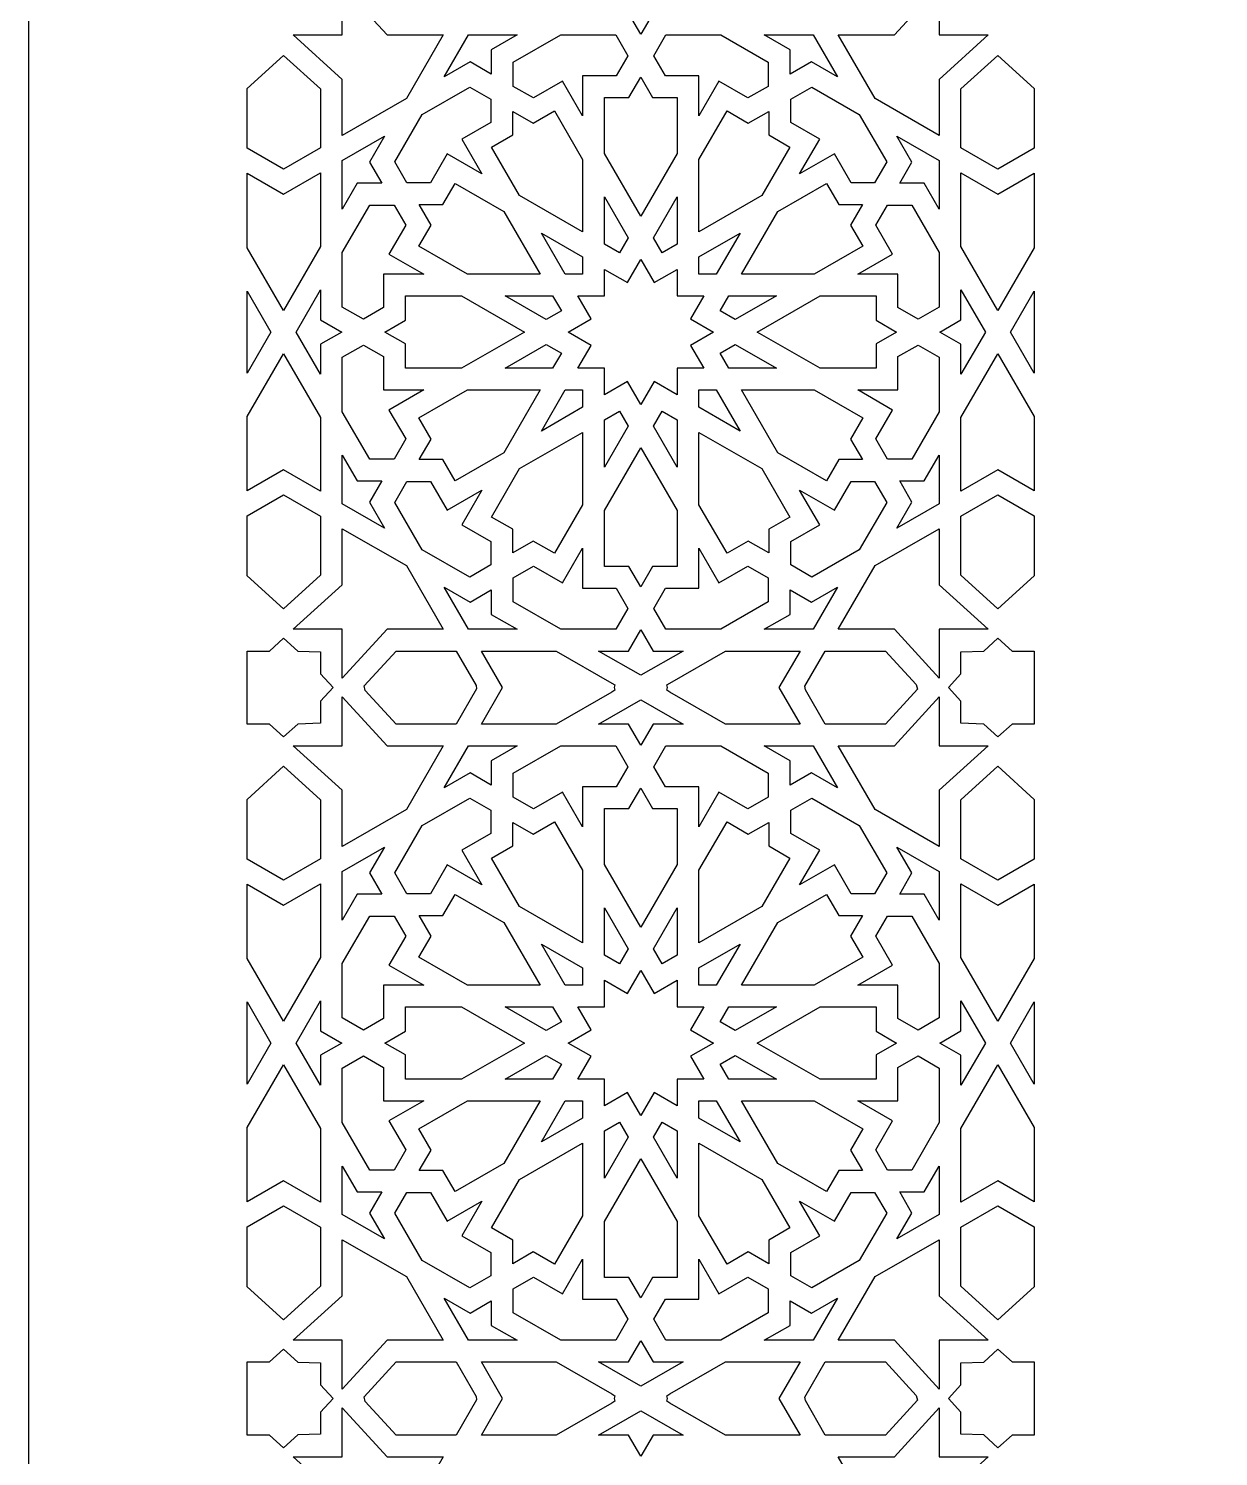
# Model space of a CAD drawing. Extents: x -600 to 600, y -1000 to 1000.
# Drawn here: x -600 to -327.9, y 68.1 to 394.7 of the extents above; entities that cross this region are included whole.
import ezdxf

# ---------------------------------------------------------------- set-up
doc = ezdxf.new("R2010")
doc.units = 0
doc.layers.add('LAYER_1', color=18, linetype='CONTINUOUS')

msp = doc.modelspace()

# ---------------------------------------------------------------- linework, layer by layer
at = {"layer": 'LAYER_1'}
for points in [[(-600, -1000), (600, -1000), (600, 1000), (-600, 1000)], [(-518.02, 393.26), (-505.16, 393.26), (-513.61, 378.68), (-528.25, 370.26), (-528.25, 383.08), (-539.46, 393.26), (-528.25, 393.26), (-528.25, 404.43)], [(-450.34, 398.23), (-457.2, 398.23), (-460, 393.39), (-462.8, 398.23), (-469.66, 398.23), (-460, 403.78)], [(-391.75, 393.26), (-380.54, 393.26), (-391.75, 383.08), (-391.75, 370.26), (-406.39, 378.68), (-414.84, 393.26), (-401.98, 393.26), (-391.75, 404.43)], [(-494.19, 389.85), (-494.19, 384.26), (-499.04, 387.06), (-504.98, 383.64), (-499.41, 393.26), (-488.25, 393.26)], [(-465.74, 393.26), (-462.96, 388.47), (-465.64, 383.86), (-473.29, 383.86), (-473.29, 374.7), (-477.89, 382.63), (-484.52, 378.82), (-489.16, 381.48), (-489.16, 387.01), (-478.29, 393.26)], [(-441.71, 393.26), (-430.84, 387.01), (-430.84, 381.48), (-435.48, 378.82), (-442.11, 382.63), (-446.7, 374.7), (-446.7, 383.86), (-454.36, 383.86), (-457.04, 388.47), (-454.26, 393.26)], [(-415.02, 383.64), (-420.96, 387.06), (-425.81, 384.26), (-425.81, 389.85), (-431.75, 393.26), (-420.59, 393.26)], [(-533.23, 380.89), (-533.23, 367.4), (-541.68, 362.53), (-550, 367.32), (-550, 381.01), (-541.68, 388.57)], [(-370, 381.01), (-370, 367.32), (-378.31, 362.53), (-386.77, 367.4), (-386.77, 380.89), (-378.31, 388.57)], [(-457.29, 378.9), (-451.68, 378.9), (-451.68, 366.11), (-460, 351.76), (-468.32, 366.11), (-468.32, 378.9), (-462.71, 378.9), (-460, 383.56)], [(-494.29, 378.53), (-494.29, 373.2), (-500.92, 369.39), (-496.32, 361.46), (-504.28, 366.04), (-508.11, 359.43), (-513.46, 359.43), (-516.24, 364.22), (-509.97, 375.05), (-499.1, 381.3)], [(-410.03, 375.05), (-403.76, 364.22), (-406.53, 359.43), (-411.89, 359.43), (-415.72, 366.04), (-423.68, 361.46), (-419.08, 369.39), (-425.71, 373.2), (-425.71, 378.53), (-420.9, 381.3)], [(-473.29, 364.78), (-473.29, 348.21), (-487.7, 356.5), (-494.12, 367.57), (-489.26, 370.37), (-489.26, 375.75), (-484.57, 373.06), (-479.71, 375.85)], [(-435.43, 373.06), (-430.74, 375.75), (-430.74, 370.37), (-425.88, 367.57), (-432.3, 356.5), (-446.7, 348.21), (-446.7, 364.78), (-440.28, 375.85)], [(-522.02, 364.17), (-519.22, 359.33), (-524.82, 359.33), (-528.25, 353.41), (-528.25, 364.53), (-518.59, 370.09)], [(-391.75, 364.53), (-391.75, 353.41), (-395.18, 359.33), (-400.78, 359.33), (-397.98, 364.17), (-401.41, 370.09)], [(-533.23, 344.82), (-541.68, 330.24), (-550, 344.58), (-550, 361.59), (-541.68, 356.8), (-533.23, 361.67)], [(-491.34, 352.86), (-483.03, 338.52), (-499.65, 338.52), (-510.77, 344.92), (-507.97, 349.75), (-510.67, 354.42), (-505.27, 354.42), (-502.46, 359.26)], [(-414.73, 354.42), (-409.33, 354.42), (-412.03, 349.75), (-409.23, 344.92), (-420.34, 338.52), (-436.97, 338.52), (-428.66, 352.86), (-417.54, 359.26)], [(-378.31, 356.8), (-370, 361.59), (-370, 344.58), (-378.31, 330.24), (-386.77, 344.83), (-386.77, 361.67)], [(-462.87, 346.8), (-464.86, 343.37), (-468.31, 345.35), (-468.31, 356.19)], [(-451.68, 345.35), (-455.13, 343.37), (-457.12, 346.8), (-451.68, 356.19)], [(-513.75, 349.7), (-517.58, 343.1), (-509.62, 338.52), (-518.81, 338.52), (-518.81, 330.9), (-523.44, 328.23), (-528.25, 331), (-528.25, 343.49), (-521.98, 354.32), (-516.42, 354.32)], [(-398.02, 354.32), (-391.74, 343.49), (-391.74, 331), (-396.56, 328.23), (-401.19, 330.9), (-401.19, 338.52), (-410.38, 338.52), (-402.42, 343.1), (-406.25, 349.7), (-403.58, 354.32)], [(-473.29, 342.48), (-473.29, 338.52), (-477.27, 338.52), (-482.71, 347.9)], [(-442.72, 338.52), (-446.7, 338.52), (-446.7, 342.48), (-437.28, 347.9)], [(-456.95, 336.59), (-451.68, 339.62), (-451.68, 333.56), (-445.6, 333.56), (-448.64, 328.31), (-443.37, 325.28), (-448.64, 322.24), (-445.6, 316.99), (-451.68, 316.99), (-451.68, 310.93), (-456.95, 313.96), (-460, 308.71), (-463.04, 313.96), (-468.31, 310.93), (-468.31, 316.99), (-474.4, 316.99), (-471.35, 322.24), (-476.62, 325.28), (-471.35, 328.31), (-474.4, 333.56), (-468.31, 333.56), (-468.31, 339.62), (-463.04, 336.59), (-460, 341.84)], [(-544.56, 325.28), (-550, 315.89), (-550, 325.28), (-550, 334.66)], [(-533.23, 328.07), (-528.38, 325.28), (-533.23, 322.48), (-533.23, 315.64), (-538.81, 325.28), (-533.23, 334.91)], [(-486.59, 325.28), (-500.99, 316.99), (-513.83, 316.99), (-513.83, 322.58), (-518.51, 325.28), (-513.83, 327.97), (-513.83, 333.56), (-500.99, 333.56)], [(-480.15, 333.56), (-478.16, 330.13), (-481.6, 328.14), (-491.02, 333.56)], [(-438.39, 328.14), (-441.84, 330.13), (-439.85, 333.56), (-428.97, 333.56)], [(-406.17, 327.97), (-401.49, 325.28), (-406.17, 322.58), (-406.17, 316.99), (-419.01, 316.99), (-433.41, 325.28), (-419.01, 333.56), (-406.17, 333.56)], [(-381.19, 325.28), (-386.77, 315.64), (-386.77, 322.48), (-391.62, 325.28), (-386.77, 328.07), (-386.77, 334.91)], [(-370, 325.28), (-370, 315.89), (-375.44, 325.28), (-370, 334.66)], [(-533.23, 305.73), (-533.23, 288.88), (-541.68, 293.75), (-550, 288.96), (-550, 305.97), (-541.68, 320.31)], [(-518.81, 319.66), (-518.81, 312.03), (-509.62, 312.03), (-517.58, 307.45), (-513.75, 300.85), (-516.42, 296.23), (-521.98, 296.23), (-528.25, 307.06), (-528.25, 319.56), (-523.44, 322.32)], [(-478.16, 320.43), (-480.15, 316.99), (-491.02, 316.99), (-481.6, 322.41)], [(-428.97, 316.99), (-439.85, 316.99), (-441.84, 320.43), (-438.39, 322.41)], [(-391.74, 319.56), (-391.74, 307.06), (-398.02, 296.23), (-403.58, 296.23), (-406.25, 300.85), (-402.42, 307.45), (-410.38, 312.03), (-401.19, 312.03), (-401.19, 319.66), (-396.56, 322.32)], [(-370, 305.97), (-370, 288.96), (-378.31, 293.75), (-386.77, 288.88), (-386.77, 305.73), (-378.31, 320.31)], [(-491.34, 297.69), (-502.46, 291.29), (-505.27, 296.13), (-510.67, 296.13), (-507.97, 300.8), (-510.77, 305.63), (-499.65, 312.03), (-483.03, 312.03)], [(-473.29, 308.07), (-482.71, 302.65), (-477.27, 312.03), (-473.29, 312.03)], [(-437.28, 302.65), (-446.7, 308.07), (-446.7, 312.03), (-442.72, 312.03)], [(-409.23, 305.63), (-412.03, 300.8), (-409.33, 296.13), (-414.73, 296.13), (-417.54, 291.29), (-428.66, 297.69), (-436.97, 312.03), (-420.34, 312.03)], [(-462.87, 303.75), (-468.31, 294.36), (-468.31, 305.2), (-464.86, 307.18)], [(-451.68, 305.2), (-451.68, 294.36), (-457.12, 303.75), (-455.13, 307.18)], [(-473.29, 285.77), (-479.71, 274.7), (-484.57, 277.49), (-489.26, 274.8), (-489.26, 280.19), (-494.12, 282.98), (-487.7, 294.05), (-473.29, 302.34)], [(-432.3, 294.05), (-425.88, 282.98), (-430.74, 280.19), (-430.74, 274.8), (-435.43, 277.49), (-440.28, 274.7), (-446.7, 285.77), (-446.7, 302.34)], [(-451.68, 284.44), (-451.68, 271.66), (-457.29, 271.66), (-460, 266.99), (-462.71, 271.66), (-468.32, 271.66), (-468.32, 284.44), (-460, 298.79)], [(-524.82, 291.22), (-519.22, 291.22), (-522.02, 286.38), (-518.59, 280.46), (-528.25, 286.02), (-528.25, 297.14)], [(-391.75, 286.02), (-401.41, 280.46), (-397.98, 286.38), (-400.78, 291.22), (-395.18, 291.22), (-391.75, 297.14)], [(-504.28, 284.51), (-496.32, 289.09), (-500.92, 281.16), (-494.29, 277.35), (-494.29, 272.02), (-499.1, 269.25), (-509.97, 275.5), (-516.24, 286.33), (-513.46, 291.12), (-508.11, 291.12)], [(-403.76, 286.33), (-410.03, 275.5), (-420.9, 269.25), (-425.71, 272.02), (-425.71, 277.35), (-419.08, 281.16), (-423.68, 289.09), (-415.72, 284.51), (-411.89, 291.12), (-406.53, 291.12)], [(-533.23, 283.15), (-533.23, 269.66), (-541.68, 261.98), (-550, 269.54), (-550, 283.24), (-541.68, 288.02)], [(-370, 283.24), (-370, 269.54), (-378.31, 261.98), (-386.77, 269.66), (-386.77, 283.15), (-378.31, 288.02)], [(-513.61, 271.87), (-505.16, 257.29), (-518.02, 257.29), (-528.25, 246.12), (-528.25, 257.29), (-539.46, 257.29), (-528.25, 267.47), (-528.25, 280.29)], [(-391.75, 267.47), (-380.54, 257.29), (-391.75, 257.29), (-391.75, 246.12), (-401.98, 257.29), (-414.84, 257.29), (-406.39, 271.87), (-391.75, 280.29)], [(-473.29, 266.69), (-465.64, 266.69), (-462.96, 262.08), (-465.74, 257.29), (-478.29, 257.29), (-489.16, 263.54), (-489.16, 269.07), (-484.52, 271.73), (-477.89, 267.92), (-473.29, 275.86)], [(-442.11, 267.92), (-435.48, 271.73), (-430.84, 269.07), (-430.84, 263.54), (-441.71, 257.29), (-454.26, 257.29), (-457.04, 262.08), (-454.36, 266.69), (-446.7, 266.69), (-446.7, 275.86)], [(-499.04, 263.49), (-494.19, 266.29), (-494.19, 260.7), (-488.25, 257.29), (-499.41, 257.29), (-504.98, 266.91)], [(-420.59, 257.29), (-431.75, 257.29), (-425.81, 260.7), (-425.81, 266.29), (-420.96, 263.49), (-415.02, 266.91)], [(-538.44, 252.31), (-533.23, 252.15), (-533.23, 247.12), (-530.35, 243.97), (-533.23, 240.82), (-533.23, 235.79), (-538.44, 235.63), (-541.69, 232.68), (-544.92, 235.62), (-550, 235.62), (-550, 243.97), (-550, 252.32), (-544.92, 252.32), (-541.69, 255.26)], [(-457.2, 252.32), (-450.34, 252.32), (-460, 246.77), (-469.66, 252.32), (-462.8, 252.32), (-460, 257.16)], [(-375.08, 252.32), (-370, 252.32), (-370, 243.97), (-370, 235.62), (-375.08, 235.62), (-378.31, 232.68), (-381.56, 235.63), (-386.77, 235.79), (-386.77, 240.82), (-389.65, 243.97), (-386.77, 247.12), (-386.77, 252.15), (-381.56, 252.31), (-378.31, 255.26)], [(-497.64, 244.46), (-497.53, 243.67), (-502.2, 235.62), (-515.96, 235.62), (-522.99, 243.3), (-523.26, 244.35), (-515.96, 252.32), (-502.2, 252.32)], [(-466.65, 245), (-465.93, 244.59), (-466.08, 243.97), (-465.93, 243.35), (-466.65, 242.94), (-479.38, 235.62), (-496.45, 235.62), (-491.61, 243.97), (-496.45, 252.32), (-479.38, 252.32)], [(-428.39, 243.97), (-423.55, 235.62), (-440.62, 235.62), (-453.35, 242.94), (-454.07, 243.35), (-453.92, 243.97), (-454.07, 244.59), (-453.35, 245), (-440.62, 252.32), (-423.55, 252.32)], [(-404.05, 252.32), (-397.01, 244.64), (-396.74, 243.59), (-404.05, 235.62), (-417.8, 235.62), (-422.36, 243.48), (-422.47, 244.27), (-417.8, 252.32)], [(-518.02, 230.65), (-505.16, 230.65), (-513.61, 216.07), (-528.25, 207.65), (-528.25, 220.47), (-539.46, 230.65), (-528.25, 230.65), (-528.25, 241.82)], [(-391.75, 230.65), (-380.54, 230.65), (-391.75, 220.47), (-391.75, 207.65), (-406.39, 216.07), (-414.84, 230.65), (-401.98, 230.65), (-391.75, 241.82)], [(-450.34, 235.62), (-457.2, 235.62), (-460, 230.78), (-462.8, 235.62), (-469.66, 235.62), (-460, 241.17)], [(-494.19, 227.24), (-494.19, 221.65), (-499.04, 224.45), (-504.98, 221.03), (-499.41, 230.65), (-488.25, 230.65)], [(-462.96, 225.86), (-465.64, 221.25), (-473.29, 221.25), (-473.29, 212.09), (-477.89, 220.02), (-484.52, 216.21), (-489.16, 218.87), (-489.16, 224.4), (-478.29, 230.65), (-465.74, 230.65)], [(-441.71, 230.65), (-430.84, 224.4), (-430.84, 218.87), (-435.48, 216.21), (-442.11, 220.02), (-446.7, 212.09), (-446.7, 221.25), (-454.36, 221.25), (-457.04, 225.86), (-454.26, 230.65)], [(-420.59, 230.65), (-415.02, 221.03), (-420.96, 224.45), (-425.81, 221.65), (-425.81, 227.24), (-431.75, 230.65)], [(-533.23, 218.28), (-533.23, 204.79), (-541.68, 199.92), (-550, 204.71), (-550, 218.4), (-541.68, 225.96)], [(-370, 218.4), (-370, 204.71), (-378.31, 199.92), (-386.77, 204.79), (-386.77, 218.28), (-378.31, 225.96)], [(-457.29, 216.29), (-451.68, 216.29), (-451.68, 203.5), (-460, 189.15), (-468.32, 203.5), (-468.32, 216.29), (-462.71, 216.29), (-460, 220.95)], [(-494.29, 215.92), (-494.29, 210.59), (-500.92, 206.78), (-496.32, 198.85), (-504.28, 203.43), (-508.11, 196.82), (-513.46, 196.82), (-516.24, 201.61), (-509.97, 212.44), (-499.1, 218.69)], [(-410.03, 212.44), (-403.76, 201.61), (-406.53, 196.82), (-411.89, 196.82), (-415.72, 203.43), (-423.68, 198.85), (-419.08, 206.78), (-425.71, 210.59), (-425.71, 215.92), (-420.9, 218.69)], [(-473.29, 202.17), (-473.29, 185.6), (-487.7, 193.89), (-494.12, 204.96), (-489.26, 207.76), (-489.26, 213.14), (-484.57, 210.45), (-479.71, 213.24)], [(-435.43, 210.45), (-430.74, 213.14), (-430.74, 207.76), (-425.88, 204.96), (-432.3, 193.89), (-446.7, 185.6), (-446.7, 202.17), (-440.28, 213.24)], [(-522.02, 201.56), (-519.22, 196.72), (-524.82, 196.72), (-528.25, 190.8), (-528.25, 201.92), (-518.59, 207.48)], [(-391.75, 201.92), (-391.75, 190.8), (-395.18, 196.72), (-400.78, 196.72), (-397.98, 201.56), (-401.41, 207.48)], [(-533.23, 182.21), (-541.68, 167.63), (-550, 181.97), (-550, 198.98), (-541.68, 194.19), (-533.23, 199.06)], [(-491.34, 190.25), (-483.03, 175.91), (-499.65, 175.91), (-510.77, 182.31), (-507.97, 187.14), (-510.67, 191.81), (-505.27, 191.81), (-502.46, 196.65)], [(-414.73, 191.81), (-409.33, 191.81), (-412.03, 187.14), (-409.23, 182.31), (-420.34, 175.91), (-436.97, 175.91), (-428.66, 190.25), (-417.54, 196.65)], [(-378.31, 194.19), (-370, 198.98), (-370, 181.97), (-378.31, 167.63), (-386.77, 182.22), (-386.77, 199.06)], [(-462.87, 184.19), (-464.86, 180.76), (-468.31, 182.74), (-468.31, 193.58)], [(-451.68, 182.74), (-455.13, 180.76), (-457.12, 184.19), (-451.68, 193.58)], [(-516.42, 191.71), (-513.75, 187.09), (-517.58, 180.49), (-509.62, 175.91), (-518.81, 175.91), (-518.81, 168.29), (-523.44, 165.62), (-528.25, 168.39), (-528.25, 180.88), (-521.98, 191.71)], [(-398.02, 191.71), (-391.74, 180.88), (-391.74, 168.39), (-396.56, 165.62), (-401.19, 168.29), (-401.19, 175.91), (-410.38, 175.91), (-402.42, 180.49), (-406.25, 187.09), (-403.58, 191.71)], [(-473.29, 179.87), (-473.29, 175.91), (-477.27, 175.91), (-482.71, 185.29)], [(-442.72, 175.91), (-446.7, 175.91), (-446.7, 179.87), (-437.28, 185.29)], [(-456.95, 173.98), (-451.68, 177.01), (-451.68, 170.95), (-445.6, 170.95), (-448.64, 165.7), (-443.37, 162.67), (-448.64, 159.63), (-445.6, 154.38), (-451.68, 154.38), (-451.68, 148.32), (-456.95, 151.35), (-460, 146.1), (-463.04, 151.35), (-468.31, 148.32), (-468.31, 154.38), (-474.4, 154.38), (-471.35, 159.63), (-476.62, 162.67), (-471.35, 165.7), (-474.4, 170.95), (-468.31, 170.95), (-468.31, 177.01), (-463.04, 173.98), (-460, 179.23)], [(-544.56, 162.67), (-550, 153.28), (-550, 162.67), (-550, 172.05)], [(-533.23, 165.46), (-528.38, 162.67), (-533.23, 159.87), (-533.23, 153.03), (-538.81, 162.67), (-533.23, 172.3)], [(-486.59, 162.67), (-500.99, 154.38), (-513.83, 154.38), (-513.83, 159.97), (-518.51, 162.67), (-513.83, 165.36), (-513.83, 170.95), (-500.99, 170.95)], [(-478.16, 167.52), (-481.6, 165.53), (-491.02, 170.95), (-480.15, 170.95)], [(-438.39, 165.53), (-441.84, 167.52), (-439.85, 170.95), (-428.97, 170.95)], [(-406.17, 170.95), (-406.17, 165.36), (-401.49, 162.67), (-406.17, 159.97), (-406.17, 154.38), (-419.01, 154.38), (-433.41, 162.67), (-419.01, 170.95)], [(-381.19, 162.67), (-386.77, 153.03), (-386.77, 159.87), (-391.62, 162.67), (-386.77, 165.46), (-386.77, 172.3)], [(-370, 162.67), (-370, 153.28), (-375.44, 162.67), (-370, 172.05)], [(-533.23, 143.12), (-533.23, 126.27), (-541.68, 131.14), (-550, 126.35), (-550, 143.36), (-541.68, 157.7)], [(-518.81, 157.05), (-518.81, 149.42), (-509.62, 149.42), (-517.58, 144.84), (-513.75, 138.24), (-516.42, 133.62), (-521.98, 133.62), (-528.25, 144.45), (-528.25, 156.95), (-523.44, 159.71)], [(-478.16, 157.82), (-480.15, 154.38), (-491.02, 154.38), (-481.6, 159.8)], [(-428.97, 154.38), (-439.85, 154.38), (-441.84, 157.82), (-438.39, 159.8)], [(-391.74, 156.95), (-391.74, 144.45), (-398.02, 133.62), (-403.58, 133.62), (-406.25, 138.24), (-402.42, 144.84), (-410.38, 149.42), (-401.19, 149.42), (-401.19, 157.05), (-396.56, 159.71)], [(-370, 143.36), (-370, 126.35), (-378.31, 131.14), (-386.77, 126.27), (-386.77, 143.12), (-378.31, 157.7)], [(-483.03, 149.42), (-491.34, 135.08), (-502.46, 128.68), (-505.27, 133.52), (-510.67, 133.52), (-507.97, 138.19), (-510.77, 143.02), (-499.65, 149.42)], [(-473.29, 145.46), (-482.71, 140.04), (-477.27, 149.42), (-473.29, 149.42)], [(-437.28, 140.04), (-446.7, 145.46), (-446.7, 149.42), (-442.72, 149.42)], [(-420.34, 149.42), (-409.23, 143.02), (-412.03, 138.19), (-409.33, 133.52), (-414.73, 133.52), (-417.54, 128.68), (-428.66, 135.08), (-436.97, 149.42)], [(-462.87, 141.14), (-468.31, 131.75), (-468.31, 142.59), (-464.86, 144.57)], [(-451.68, 142.59), (-451.68, 131.75), (-457.12, 141.14), (-455.13, 144.57)], [(-473.29, 123.16), (-479.71, 112.09), (-484.57, 114.88), (-489.26, 112.19), (-489.26, 117.58), (-494.12, 120.37), (-487.7, 131.44), (-473.29, 139.73)], [(-432.3, 131.44), (-425.88, 120.37), (-430.74, 117.58), (-430.74, 112.19), (-435.43, 114.88), (-440.28, 112.09), (-446.7, 123.16), (-446.7, 139.73)], [(-524.82, 128.61), (-519.22, 128.61), (-522.02, 123.77), (-518.59, 117.85), (-528.25, 123.41), (-528.25, 134.53)], [(-451.68, 121.83), (-451.68, 109.05), (-457.29, 109.05), (-460, 104.38), (-462.71, 109.05), (-468.32, 109.05), (-468.32, 121.83), (-460, 136.18)], [(-391.75, 123.41), (-401.41, 117.85), (-397.98, 123.77), (-400.78, 128.61), (-395.18, 128.61), (-391.75, 134.53)], [(-508.11, 128.51), (-504.28, 121.9), (-496.32, 126.48), (-500.92, 118.55), (-494.29, 114.74), (-494.29, 109.41), (-499.1, 106.64), (-509.97, 112.89), (-516.24, 123.72), (-513.46, 128.51)], [(-406.53, 128.51), (-403.76, 123.72), (-410.03, 112.89), (-420.9, 106.64), (-425.71, 109.41), (-425.71, 114.74), (-419.08, 118.55), (-423.68, 126.48), (-415.72, 121.9), (-411.89, 128.51)], [(-533.23, 120.54), (-533.23, 107.05), (-541.68, 99.37), (-550, 106.93), (-550, 120.63), (-541.68, 125.41)], [(-370, 120.63), (-370, 106.93), (-378.31, 99.37), (-386.77, 107.05), (-386.77, 120.54), (-378.31, 125.41)], [(-513.61, 109.26), (-505.16, 94.68), (-518.02, 94.68), (-528.25, 83.51), (-528.25, 94.68), (-539.46, 94.68), (-528.25, 104.86), (-528.25, 117.68)], [(-391.75, 104.86), (-380.54, 94.68), (-391.75, 94.68), (-391.75, 83.51), (-401.98, 94.68), (-414.84, 94.68), (-406.39, 109.26), (-391.75, 117.68)], [(-473.29, 104.08), (-465.64, 104.08), (-462.96, 99.47), (-465.74, 94.68), (-478.29, 94.68), (-489.16, 100.93), (-489.16, 106.46), (-484.52, 109.12), (-477.89, 105.31), (-473.29, 113.25)], [(-442.11, 105.31), (-435.48, 109.12), (-430.84, 106.46), (-430.84, 100.93), (-441.71, 94.68), (-454.26, 94.68), (-457.04, 99.47), (-454.36, 104.08), (-446.7, 104.08), (-446.7, 113.25)], [(-499.04, 100.88), (-494.19, 103.68), (-494.19, 98.09), (-488.25, 94.68), (-499.41, 94.68), (-504.98, 104.3)], [(-420.59, 94.68), (-431.75, 94.68), (-425.81, 98.09), (-425.81, 103.68), (-420.96, 100.88), (-415.02, 104.3)], [(-538.44, 89.7), (-533.23, 89.54), (-533.23, 84.51), (-530.35, 81.36), (-533.23, 78.21), (-533.23, 73.18), (-538.44, 73.02), (-541.69, 70.07), (-544.92, 73.01), (-550, 73.01), (-550, 81.36), (-550, 89.71), (-544.92, 89.71), (-541.69, 92.65)], [(-457.2, 89.71), (-450.34, 89.71), (-460, 84.16), (-469.66, 89.71), (-462.8, 89.71), (-460, 94.55)], [(-375.08, 89.71), (-370, 89.71), (-370, 81.36), (-370, 73.01), (-375.08, 73.01), (-378.31, 70.07), (-381.56, 73.02), (-386.77, 73.18), (-386.77, 78.21), (-389.65, 81.36), (-386.77, 84.51), (-386.77, 89.54), (-381.56, 89.7), (-378.31, 92.65)], [(-497.64, 81.85), (-497.53, 81.06), (-502.2, 73.01), (-515.96, 73.01), (-522.99, 80.69), (-523.26, 81.74), (-515.96, 89.71), (-502.2, 89.71)], [(-479.38, 89.71), (-466.65, 82.39), (-465.93, 81.98), (-466.08, 81.36), (-465.93, 80.74), (-466.65, 80.33), (-479.38, 73.01), (-496.45, 73.01), (-491.61, 81.36), (-496.45, 89.71)], [(-423.55, 89.71), (-428.39, 81.36), (-423.55, 73.01), (-440.62, 73.01), (-453.35, 80.33), (-454.07, 80.74), (-453.92, 81.36), (-454.07, 81.98), (-453.35, 82.39), (-440.62, 89.71)], [(-404.05, 89.71), (-397.01, 82.03), (-396.74, 80.98), (-404.05, 73.01), (-417.8, 73.01), (-422.36, 80.87), (-422.47, 81.66), (-417.8, 89.71)], [(-518.02, 68.04), (-505.16, 68.04), (-513.61, 53.46), (-528.25, 45.04), (-528.25, 57.86), (-539.46, 68.04), (-528.25, 68.04), (-528.25, 79.21)], [(-450.34, 73.01), (-457.2, 73.01), (-460, 68.17), (-462.8, 73.01), (-469.66, 73.01), (-460, 78.56)], [(-391.75, 68.04), (-380.54, 68.04), (-391.75, 57.86), (-391.75, 45.04), (-406.39, 53.46), (-414.84, 68.04), (-401.98, 68.04), (-391.75, 79.21)]]:
    msp.add_lwpolyline(points, close=True, dxfattribs=at)

doc.saveas('drawing.dxf')
